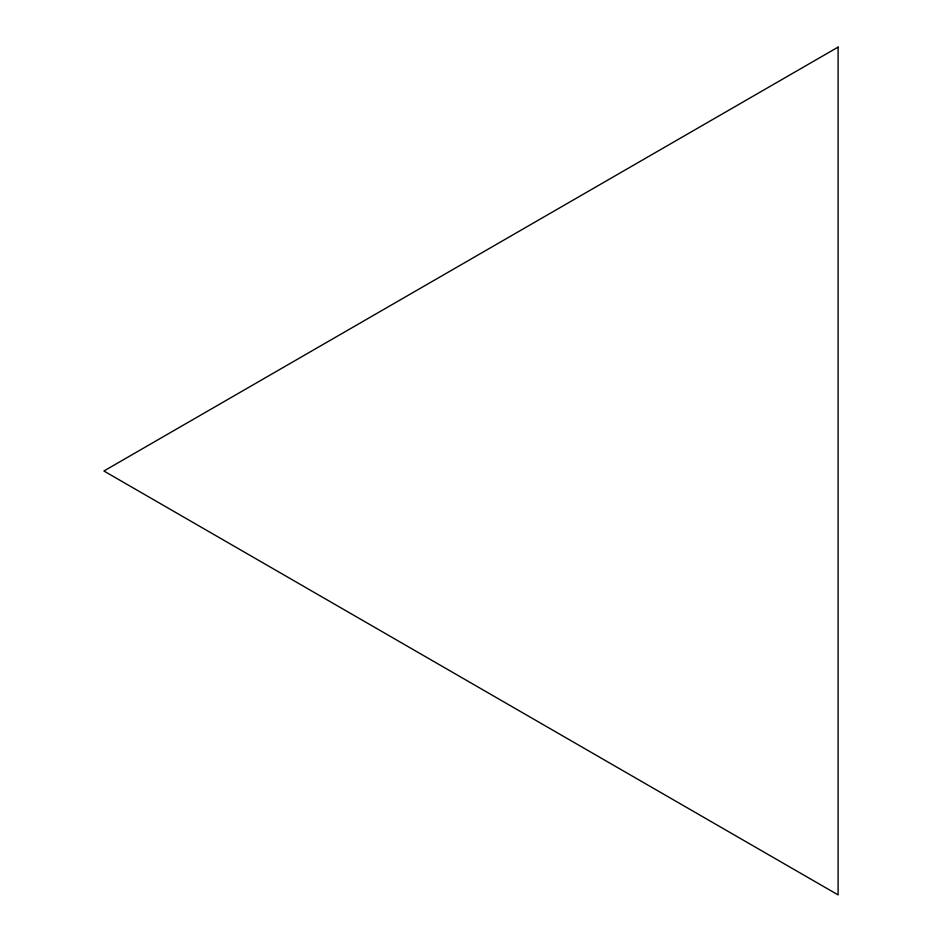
<?xml version="1.0" encoding="UTF-8"?>
<svg xmlns="http://www.w3.org/2000/svg" width="942" height="942" viewBox="0 0 942 942"><rect width="100%" height="100%" fill="white"/><g stroke="black" fill="none" stroke-linecap="round" stroke-linejoin="round"><path stroke-width="1.41" d="M838.109 47.1L103.891 471L838.109 894.9L838.109 47.1"/></g></svg>
